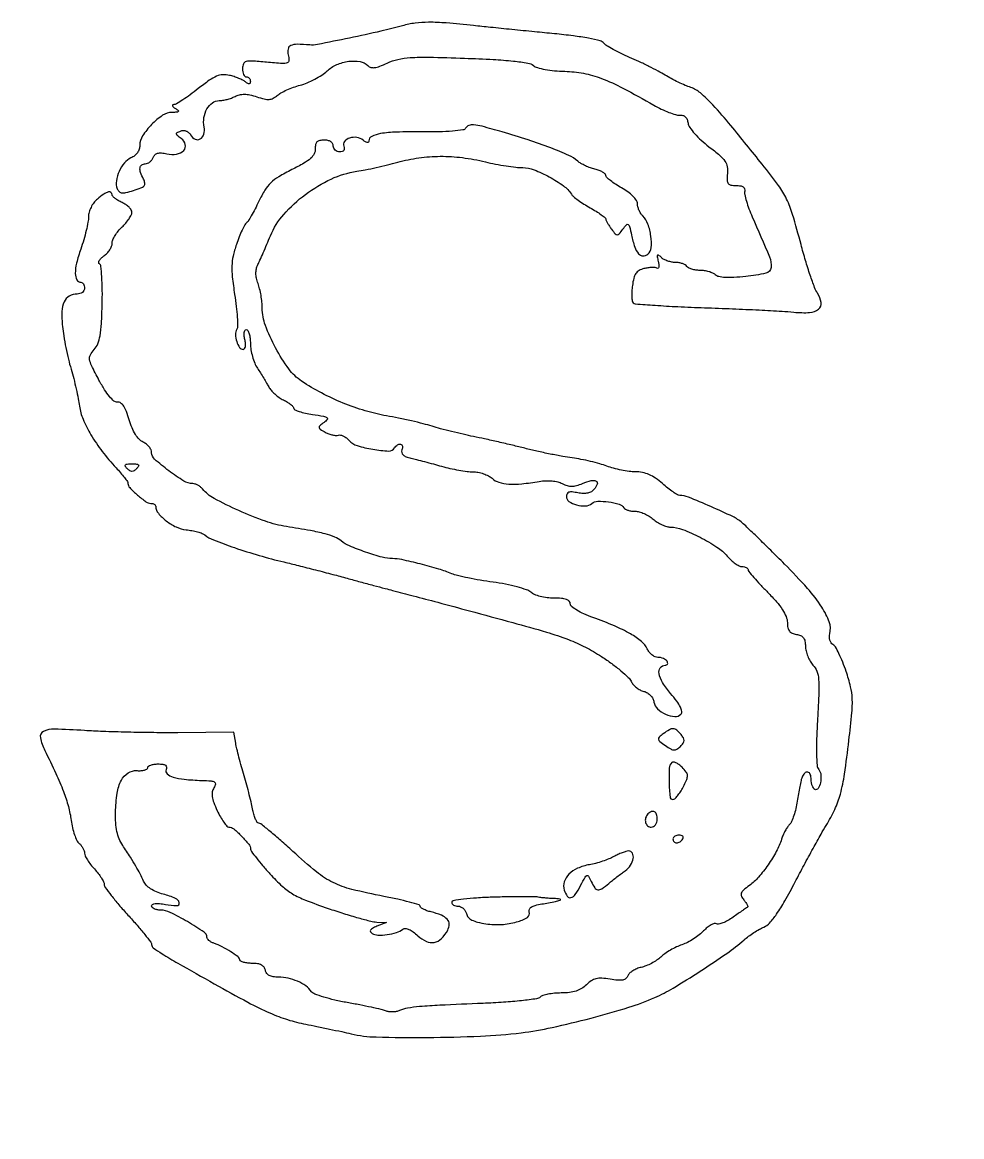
# Model space of a CAD drawing. Extents: x 0 to 5034, y 0 to 2560.
# Drawn here: x 4031.2 to 4269.1, y 450.6 to 732.8 of the extents above; entities that cross this region are included whole.
import ezdxf

# ---------------------------------------------------------------- set-up
doc = ezdxf.new("R2010")
doc.units = 0

msp = doc.modelspace()

# ---------------------------------------------------------------- linework, layer by layer
for points in [[(4127.5, 731.947305, -0.013315), (4122.058728, 730.564625, -0.004582), (4114.119888, 728.847186, -0.002038), (4105.953271, 727.193339, -0.071818), (4104.01645, 727.091863, 0.018688), (4100.825985, 727.263266, 0.112266), (4099.210256, 726.923449, 0.240826), (4098.52974, 726.059619, 0.110573), (4098.567526, 724.586977, -0.060329), (4098.74778, 723.157, -0.322626), (4098.31732, 722.553126, -0.099973), (4097.120905, 722.399071, -0.004801), (4093.086578, 722.725866, 0.0065), (4089.324492, 723.017746, 0.080041), (4087.896909, 722.881265, 0.233181), (4087.237112, 722.310433, 0.100181), (4087, 721.138889, 0.044797), (4087.073501, 720.32015, 0.064658), (4087.29375, 719.628299, 0.084569), (4087.617865, 719.160661, 0.201666), (4088, 719, -0.111474), (4088.381483, 718.913879, -0.100072), (4088.70625, 718.670282, -0.094595), (4088.924111, 718.306129, -0.087854), (4089, 717.877555, -0.094193), (4088.918796, 717.450331, -0.278176), (4088.690878, 717.276166, -0.161053), (4088.312211, 717.356677, -0.034589), (4087.75, 717.739668, 0.051685), (4087.078405, 718.164367, 0.018329), (4086.040857, 718.632635, 0.017965), (4084.855627, 719.067124, 0.020178), (4083.68696, 719.396987, 0.074178), (4082.006992, 719.542944, 0.085666), (4080.444583, 719.173265, 0.054013), (4078.592917, 718.134668, 0.013334), (4075.806332, 716.034874, -0.009809), (4073.78368, 714.488259, -0.013393), (4071.898532, 713.180746, -0.01019), (4070.292503, 712.175535, -0.132056), (4069.619372, 711.984687, 0.14942), (4069.331782, 711.892461, 0.346071), (4069.26944, 711.689119, 0.125853), (4069.492989, 711.375485, 0.031868), (4070, 711, -0.026455), (4070.708929, 710.486757, -0.423583), (4070.732913, 710.220776, -0.20476), (4070.386623, 710.051167, -0.011248), (4069.15121, 710.015313, 0.149231), (4066.787553, 709.276905, 0.050143), (4063.990939, 706.924835, 0.050173), (4061.710408, 704.052579, 0.143677), (4061, 701.631373, -0.084597), (4060.840785, 700.697085, -0.070254), (4060.376468, 699.800538, -0.06745), (4059.659949, 699.035766, -0.066977), (4058.764118, 698.487128, 0.115926), (4057.085378, 697.219978, 0.068584), (4055.753212, 695.078234, 0.069348), (4055.063474, 692.688708, 0.127928), (4055.287898, 690.692134, 0.106535), (4055.763987, 689.963364, 0.168412), (4056.430672, 689.644472, 0.086997), (4057.48837, 689.709168, 0.015785), (4059.392883, 690.228507, 0.017922), (4061.265926, 690.877662, 0.118307), (4062.07548, 691.437449, 0.224887), (4062.277288, 692.118987, 0.084416), (4061.953094, 693.087644, -0.036184), (4061.2036, 694.77021, -0.11518), (4061.060414, 695.984496, -0.213352), (4061.48856, 696.711265, -0.155747), (4062.393011, 697, 0.100792), (4062.970834, 697.117675, 0.066822), (4063.554886, 697.464018, 0.063474), (4064.05639, 697.975738, 0.07065), (4064.392186, 698.579637, -0.104609), (4064.841989, 699.273932, -0.13), (4065.503944, 699.660824, -0.090359), (4066.463761, 699.74758, -0.03154), (4067.839833, 699.535179, 0.09269), (4070.326441, 699.457191, 0.165012), (4072.123007, 700.393814, 0.25859), (4072.514097, 701.881593, 0.174331), (4071.508086, 703.370429, -0.014426), (4070.488209, 704.162324, -0.200435), (4070.274961, 704.56591, -0.302764), (4070.456315, 704.899849, -0.029732), (4071.333254, 705.29764, -0.091325), (4072.04625, 705.430526, -0.094829), (4072.749735, 705.297438, -0.091838), (4073.371843, 704.908077, -0.079719), (4073.849763, 704.303975, 0.154043), (4074.991931, 703.229416, 0.249505), (4076.292857, 703.281221, 0.196254), (4077.2098, 704.476476, 0.114418), (4077.281239, 706.309125, -0.086274), (4077.241376, 708.687044, -0.091094), (4078.013362, 710.890101, -0.105143), (4079.397313, 712.44202, -0.159593), (4081.100925, 713, 0.041295), (4082.021979, 713.076199, 0.023363), (4083.11758, 713.311784, 0.023191), (4084.207352, 713.65474, 0.035047), (4085.11471, 714.061391, -0.066488), (4086.231625, 714.480037, -0.061002), (4087.453017, 714.607499, -0.049823), (4088.875609, 714.439666, -0.02545), (4090.611669, 713.963146, 0.020822), (4092.521664, 713.419835, 0.075605), (4093.775859, 713.313507, 0.104195), (4094.782814, 713.596518, 0.061778), (4095.8127, 714.308728, -0.057093), (4096.739008, 714.962177, -0.019666), (4098.209552, 715.692543, -0.019248), (4099.908282, 716.377264, -0.021141), (4101.602797, 716.905879, 0.033611), (4103.370896, 717.506191, 0.022878), (4105.293148, 718.411754, 0.023111), (4107.075562, 719.461419, 0.042269), (4108.404319, 720.498907, -0.084698), (4110.867141, 722.106899, -0.069779), (4113.895127, 722.945215, -0.075889), (4116.762402, 722.885774, -0.154508), (4118.741637, 721.858363, 0.131126), (4119.496316, 721.421608, 0.098868), (4120.456545, 721.357395, 0.060021), (4121.762827, 721.691249, 0.018239), (4123.642782, 722.50073, -0.0551), (4126.335302, 723.43195, -0.040013), (4129.476404, 723.88391, -0.020859), (4134.211669, 723.984358, -0.003546), (4143.236773, 723.735243, -0.004821), (4150.494631, 723.413291, -0.01313), (4155.620714, 723.001141, -0.013787), (4159.250978, 722.51153, -0.133558), (4160.652218, 721.873671, 0.106181), (4161.657786, 721.348685, 0.022044), (4163.611982, 720.900382, 0.021915), (4166.000182, 720.569675, 0.017864), (4168.577316, 720.419892, -0.042169), (4173.326318, 719.911624, -0.042974), (4177.891604, 718.614636, -0.030471), (4183.330043, 716.162304, -0.009623), (4191.137392, 711.85861, 0.018119), (4193.049393, 710.846613, 0.0203), (4194.959549, 710.016463, 0.020064), (4196.629741, 709.445772, 0.093671), (4197.636908, 709.342343, -0.089305), (4198.456855, 709.26531, -0.120511), (4199.10403, 708.901881, -0.108059), (4199.557486, 708.244683, -0.061853), (4199.811129, 707.310577, 0.118469), (4200.245654, 706.214506, 0.027714), (4201.479572, 704.652814, 0.02672), (4203.156149, 702.949632, 0.022083), (4205.111439, 701.317093, -0.013491), (4207.833435, 699.122647, -0.065698), (4209.157651, 697.655105, -0.106854), (4209.731728, 696.258496, -0.069234), (4209.799827, 694.506516, 0.025636), (4209.719052, 692.829747, 0.158463), (4209.984874, 692.020669, 0.195093), (4210.641717, 691.614605, 0.042113), (4212, 691.5, -0.039245), (4213.087986, 691.414473, -0.109045), (4213.797797, 691.135786, -0.168361), (4214.148406, 690.670577, -0.132836), (4214.178928, 690.036784, 0.108717), (4214.179422, 689.181484, 0.016691), (4214.603641, 687.523832, 0.017978), (4215.250016, 685.572475, 0.014738), (4216.075625, 683.536784, -0.004039), (4220.444478, 673.393256, -0.127599), (4220.833136, 670.727697, -0.321353), (4219.547997, 669.294251, -0.027846), (4214.424574, 668.45502, -0.01211), (4211.441978, 668.208498, -0.028205), (4209.200869, 668.204349, -0.036523), (4207.588885, 668.411093, -0.147257), (4206.724574, 668.875426, 0.089786), (4206.101307, 669.307622, 0.036043), (4205.12518, 669.669656, 0.034204), (4203.990891, 669.917031, 0.036602), (4202.859017, 670, -0.033629), (4201.764476, 670.073701, -0.038741), (4200.74165, 670.29375, -0.042361), (4199.923534, 670.614859, -0.140547), (4199.5, 671, 0.123387), (4199.105214, 671.384107, 0.047457), (4198.405225, 671.70625, 0.0433), (4197.544102, 671.926061, 0.040867), (4196.640983, 672, -0.047925), (4195.684975, 672.091844, -0.036174), (4194.665826, 672.367188, -0.037036), (4193.73773, 672.770815, -0.067069), (4193.063956, 673.25, 0.02205), (4192.354767, 673.857161, 0.412459), (4192.089779, 673.825626, 0.219459), (4192.003518, 673.469863, 0.010596), (4192.270697, 672.24862, -0.029134), (4192.420176, 671.419282, -0.075879), (4192.401193, 670.81485, -0.194281), (4192.225252, 670.53832, -0.302213), (4191.95273, 670.529215, 0.114853), (4191.461238, 670.694751, 0.03025), (4190.626217, 670.724563, 0.029065), (4189.645331, 670.643052, 0.026226), (4188.645659, 670.447202, 0.068827), (4187.422949, 669.954091, 0.113515), (4186.609074, 669.200674, 0.088245), (4186.080825, 668.023654, 0.029662), (4185.73038, 666.166608, 0.017549), (4185.596083, 664.71282, 0.022903), (4185.581093, 663.377411, 0.021429), (4185.66544, 662.290191, 0.155912), (4185.88071, 661.820324, 0.190975), (4186.467142, 661.533821, 0.001708), (4191.458708, 661.165647, 0.005547), (4197.24722, 660.82305, 0.003515), (4204, 660.546077, -0.001835), (4211.072835, 660.279787, -0.00208), (4217.853079, 659.971329, -0.001892), (4223.612217, 659.66346, -0.011525), (4226.584951, 659.424418, 0.038435), (4230.610056, 659.317909, 0.156264), (4232.874066, 660.171119, 0.27046), (4233.520298, 661.826949, 0.106362), (4232.605631, 664.198442, -0.055134), (4231.862816, 665.661202, -0.008201), (4230.748405, 668.778608, -0.009148), (4229.555087, 672.521602, -0.007765), (4228.429106, 676.515366, 0.006866), (4226.280183, 684.190218, 0.040885), (4224.782853, 688.068371, 0.045978), (4222.740957, 691.458783, 0.010051), (4218.591285, 696.871549, 0.002995), (4210.642642, 706.697708, 0.015747), (4206.077674, 711.927341, 0.02796), (4202.933682, 714.950196, 0.098134), (4200.5, 716.324983, -0.022254), (4199.101759, 716.856192, -0.010634), (4197.353125, 717.655694, -0.010519), (4195.559134, 718.56956, -0.014738), (4194, 719.465684, 0.015604), (4192.274255, 720.453599, 0.006728), (4189.917332, 721.666471, 0.00665), (4187.372087, 722.891266, 0.008748), (4185.01645, 723.936758, -0.012053), (4182.842465, 724.918878, -0.014388), (4180.845111, 725.951615, -0.013182), (4179.221263, 726.908155, -0.085615), (4178.51645, 727.538285, 0.166992), (4177.592064, 728.129999, 0.012505), (4174.631438, 728.771738, 0.015021), (4170.774594, 729.387845, 0.008138), (4166, 729.92528, -0.000725), (4160.940134, 730.418987, -0.000506), (4155.234375, 730.989909, -0.000511), (4149.764851, 731.548434, -0.001061), (4145.5, 731.997498, 0.006159), (4138.602842, 732.652703, 0.021299), (4134.120531, 732.831205, 0.031699), (4130.701611, 732.604662, 0.036499)], [(4143.48692, 705.978837, -0.225956), (4142.831939, 705.556446, -0.010894), (4140.179485, 705.27278, -0.015216), (4136.798793, 705.088946, -0.0085), (4132.677903, 705.060536, 0.008224), (4125.939654, 705.017803, 0.035789), (4121.96749, 704.641969, 0.071084), (4119.727697, 703.929901, 0.28784), (4119, 702.770566, -0.195293), (4118.878564, 702.471518, -0.236566), (4118.595842, 702.373178, -0.106566), (4118.136546, 702.536775, -0.034567), (4117.547988, 702.960174, 0.137985), (4115.970614, 703.661723, 0.11146), (4114.115223, 703.517163, 0.149489), (4112.847334, 702.656177, 0.267061), (4112.658018, 701.448808, -0.085503), (4112.776726, 700.850355, -0.164671), (4112.633381, 700.388901, -0.158935), (4112.233823, 700.098822, -0.078342), (4111.606989, 700, -0.09222), (4110.993529, 700.114117, -0.096079), (4110.472053, 700.440625, -0.099375), (4110.123068, 700.927688, -0.106303), (4110, 701.5, 0.13696), (4109.83052, 702.107117, 0.11405), (4109.361767, 702.589014, 0.089375), (4108.619895, 702.89729, 0.05394), (4107.670599, 703, 0.050634), (4106.544294, 702.885649, 0.145995), (4105.859877, 702.518561, 0.151394), (4105.503032, 701.846385, 0.055817), (4105.420599, 700.764143, -0.128252), (4105.140055, 699.5073, -0.092925), (4104.256624, 698.369109, -0.052102), (4102.544777, 697.143572, -0.012922), (4099.5, 695.514143, 0.01822), (4096.179332, 693.691559, 0.056595), (4094.151292, 692.14511, 0.06374), (4092.65321, 690.288557, 0.027848), (4091.144434, 687.5, -0.008843), (4090.181869, 685.547167, -0.011901), (4089.23777, 683.81671, -0.009068), (4088.395869, 682.416587, -0.113555), (4087.961477, 681.982418, 0.134092), (4087.556225, 681.543203, 0.011906), (4086.888526, 680.17772, 0.014874), (4086.16818, 678.479804, 0.011049), (4085.470747, 676.565584, 0.025078), (4084.631034, 673.613777, 0.047751), (4084.307511, 671.16919, 0.03742), (4084.416826, 668.342654, 0.010217), (4085.013238, 663.914904, -0.009869), (4085.426054, 660.866211, -0.013698), (4085.666844, 658.120069, -0.010159), (4085.757189, 655.848363, -0.14424), (4085.544987, 655.07279, 0.151194), (4085.208203, 653.772616, 0.066194), (4085.528274, 652.002148, 0.069797), (4086.259926, 650.489112, 0.250292), (4087.175796, 650, 0.244175), (4087.541199, 650.189759, 0.112699), (4087.749849, 650.699689, 0.069001), (4087.770694, 651.496445, 0.033582), (4087.589356, 652.5, -0.033931), (4087.411043, 653.490763, -0.0665), (4087.429099, 654.290617, -0.106351), (4087.628732, 654.809498, -0.253109), (4087.980948, 655, -0.276636), (4088.373913, 654.764567, -0.052799), (4088.700653, 653.95998, -0.042867), (4088.926067, 652.816121, -0.027229), (4089, 651.459507, 0.041867), (4089.130309, 649.906004, 0.027901), (4089.525834, 648.163117, 0.02811), (4090.103856, 646.503517, 0.048157), (4090.790074, 645.209507, -0.005819), (4091.552449, 644.02583, -0.00439), (4092.363387, 642.708418, -0.004439), (4093.103662, 641.45682, -0.010237), (4093.632315, 640.5, 0.05968), (4094.225352, 639.639665, 0.030106), (4095.156124, 638.704284, 0.029398), (4096.247547, 637.841562, 0.038472), (4097.342241, 637.195434, -0.023511), (4098.360008, 636.635035, -0.0317), (4099.219283, 636.029717, -0.032832), (4099.838936, 635.460811, -0.19295), (4100, 635.058978, 0.299702), (4100.238364, 634.697028, 0.022768), (4101.389262, 634.263123, 0.025398), (4102.916796, 633.849852, 0.016148), (4104.729401, 633.51787, -0.00638), (4107.530433, 633.061215, -0.109056), (4108.386463, 632.707715, -0.439341), (4108.449793, 632.237972, -0.061459), (4107.646826, 631.483703, 0.01852), (4106.570065, 630.633423, 0.254446), (4106.397472, 630.184495, 0.225946), (4106.672424, 629.760877, 0.014815), (4107.972863, 629.014523, 0.033448), (4108.877685, 628.605533, 0.03357), (4109.827878, 628.321424, 0.035561), (4110.687066, 628.189518, 0.101091), (4111.285489, 628.26183, -0.137966), (4111.845071, 628.288458, -0.057906), (4112.561544, 628.033132, -0.051261), (4113.311582, 627.562429, -0.046072), (4113.980051, 626.933466, 0.139295), (4116.025826, 625.62153, 0.032379), (4120.042818, 624.686546, 0.028575), (4124.052823, 624.256579, 0.273236), (4125.515509, 625.025094, -0.097745), (4126.252559, 625.818733, -0.223979), (4127.035534, 625.966712, -0.301534), (4127.480701, 625.470451, -0.128668), (4127.377694, 624.541872, 0.142717), (4127.320893, 623.85817, 0.157577), (4127.645928, 623.281441, 0.097131), (4128.410657, 622.811164, 0.033539), (4129.659079, 622.43775, -0.00614), (4131.085566, 622.094907, -0.002189), (4133.114108, 621.571477, -0.002172), (4135.335171, 620.977664, -0.002562), (4137.431501, 620.395878, 0.013733), (4139.538779, 619.861449, 0.011621), (4141.792615, 619.410039, 0.011782), (4143.866903, 619.094705, 0.031836), (4145.352761, 619, -0.047551), (4146.632049, 618.878062, -0.035384), (4148.003429, 618.512074, -0.036147), (4149.258711, 617.975721, -0.064967), (4150.17793, 617.338976, 0.109812), (4151.932065, 616.342028, 0.0583), (4154.402274, 615.888441, 0.041777), (4157.719121, 615.949393, 0.017636), (4162.13615, 616.559009, -0.033683), (4163.741658, 616.728333, -0.032775), (4165.370268, 616.68306, -0.034788), (4166.845717, 616.440611, -0.064836), (4167.976877, 616.012375, 0.048804), (4169.204983, 615.501998, 0.0761), (4170.336567, 615.33742, 0.066828), (4171.567972, 615.512129, 0.029585), (4173.122792, 616.050862, -0.034661), (4175.297263, 616.779684, -0.182656), (4176.526879, 616.647339, -0.382528), (4176.822577, 615.88843, -0.083583), (4176.055281, 614.56661, -0.089657), (4175.332841, 613.959049, -0.076815), (4174.404014, 613.601917, -0.064271), (4173.263548, 613.504308, -0.038622), (4171.912781, 613.667444, 0.024043), (4170.484829, 613.882262, 0.103252), (4169.634122, 613.793009, 0.192641), (4169.172909, 613.411633, 0.125465), (4169, 612.733408, 0.24881), (4169.655851, 611.497024, 0.08199), (4171.585733, 610.60785, 0.076356), (4173.84176, 610.345611, 0.165494), (4175.452493, 610.960573, -0.168789), (4176.958572, 611.524542, -0.039311), (4179.69479, 611.374702, -0.038912), (4182.360681, 610.803498, -0.184131), (4183.579826, 609.870838, 0.136928), (4183.943205, 609.535655, 0.043526), (4184.632028, 609.255809, 0.039717), (4185.49074, 609.064227, 0.035043), (4186.406007, 609, -0.068217), (4187.448471, 608.857107, -0.034553), (4188.699282, 608.4125, -0.033538), (4189.949088, 607.765556, -0.042461), (4191, 607, 0.039069), (4192.036971, 606.233795, 0.032523), (4193.244617, 605.58463, 0.033723), (4194.434745, 605.135592, 0.072303), (4195.40301, 604.990231, -0.092718), (4198.406621, 604.41393, -0.024883), (4202.854335, 602.405102, -0.025699), (4207.143926, 599.918353, -0.072253), (4209.743387, 597.633774, 0.03024), (4210.712973, 596.625795, 0.033025), (4211.770346, 595.773671, 0.035053), (4212.762862, 595.175732, 0.118586), (4213.493387, 595, -0.04777), (4214.070617, 594.944725, -0.067267), (4214.559985, 594.779688, -0.08685), (4214.891562, 594.536472, -0.190526), (4215.00869, 594.25, 0.170885), (4215.179711, 593.781612, 0.005741), (4216.468634, 592.251562, 0.010272), (4218.069427, 590.470324, 0.006912), (4219.966507, 588.5, -0.016463), (4222.193689, 586.096598, -0.034552), (4223.724907, 584.062866, -0.045409), (4224.646027, 582.317193, -0.095044), (4224.957817, 580.819551, 0.045216), (4225.096315, 579.51917, 0.114487), (4225.485422, 578.658181, 0.129345), (4226.178762, 578.118859, 0.065783), (4227.25, 577.819551, -0.065941), (4228.322576, 577.519505, -0.129611), (4229.016284, 576.978614, -0.114233), (4229.405891, 576.113814, -0.044742), (4229.545702, 574.804487, 0.055673), (4229.697987, 573.622979, 0.035319), (4230.121876, 572.299782, 0.035226), (4230.730468, 571.043279, 0.053574), (4231.442968, 570.063019, -0.092242), (4232.423887, 568.468832, -0.070863), (4232.883155, 566.472739, -0.031864), (4232.950895, 563.240109, -0.00424), (4232.601001, 556.416741, 0.006739), (4232.369852, 551.421076, 0.014257), (4232.353385, 547.545068, 0.012742), (4232.498557, 544.629182, 0.155612), (4232.911884, 543.606174, -0.157183), (4233.459611, 542.238452, -0.067602), (4233.32868, 540.254672, -0.092488), (4232.722603, 538.760534, -0.409467), (4231.88631, 538.570264, -0.121445), (4231.545959, 538.91741, -0.047958), (4231.260354, 539.52729, -0.043802), (4231.065555, 540.275882, -0.041781), (4231, 541.059017, 0.084111), (4230.779783, 542.358842, 0.253733), (4230.136915, 542.943677, 0.276089), (4229.346135, 542.701163, 0.092276), (4228.687434, 541.627849, 0.03525), (4228.44186, 540.822398, 0.006301), (4228.109521, 539.284783, 0.006779), (4227.766636, 537.469668, 0.006074), (4227.459472, 535.578304, -0.020117), (4227.099303, 533.696205, -0.022113), (4226.597761, 531.90856, -0.02221), (4226.037784, 530.430548, -0.09499), (4225.510958, 529.653815, 0.049326), (4224.977386, 529.003128, 0.021882), (4224.401653, 528.05238, 0.021406), (4223.875113, 526.98408, 0.027015), (4223.485841, 525.95336, -0.046656), (4222.1712, 522.84686, -0.028259), (4220.082274, 519.440366, -0.028391), (4217.66846, 516.35163, -0.055334), (4215.362281, 514.245369, 0.018403), (4213.84853, 513.055016, 0.124358), (4213.298694, 512.285133, 0.20514), (4213.322376, 511.543753, 0.064119), (4213.930529, 510.583707, -0.01996), (4214.421618, 509.941466, -0.03398), (4214.771828, 509.363748, -0.039068), (4214.963175, 508.909819, -0.354601), (4214.892501, 508.722455, 0.017862), (4214.623156, 508.551979, 0.000695), (4213.654316, 507.887181, 0.001237), (4212.51043, 507.095751, 0.000873), (4211.228576, 506.200844, -0.024592), (4209.904578, 505.366988, -0.033505), (4208.631974, 504.758695, -0.035426), (4207.561889, 504.418182, -0.200325), (4206.982993, 504.510511, 0.214691), (4206.454809, 504.579894, 0.053531), (4205.632758, 504.233005, 0.045086), (4204.688959, 503.592319, 0.032149), (4203.754417, 502.720359, -0.038768), (4202.657482, 501.72368, -0.023078), (4201.21413, 500.706486, -0.023016), (4199.672549, 499.820291, -0.036532), (4198.272407, 499.223902, 0.029076), (4196.879056, 498.654774, 0.019604), (4195.359142, 497.853578, 0.019783), (4193.945407, 496.959575, 0.036662), (4192.887273, 496.109605, -0.040103), (4191.85887, 495.295081, -0.025459), (4190.546494, 494.510557, -0.025529), (4189.170317, 493.867986, -0.042422), (4187.948405, 493.488668, 0.043613), (4186.840967, 493.141998, 0.043789), (4185.812033, 492.608847, 0.047509), (4185.003413, 491.980577, 0.1127), (4184.581338, 491.351367, -0.129823), (4184.079437, 490.655146, -0.125325), (4183.292704, 490.286079, -0.070928), (4182.055969, 490.227085, -0.018356), (4180.072992, 490.487668, 0.025083), (4177.959061, 490.736591, 0.074724), (4176.510062, 490.617341, 0.090248), (4175.317787, 490.097308, 0.048562), (4174.075194, 489.075194, -0.060114), (4172.876978, 488.135005, -0.057699), (4171.473278, 487.491302, -0.049725), (4169.778632, 487.120653, -0.028998), (4167.7, 487, 0.022276), (4165.977154, 486.923205, 0.026015), (4164.356047, 486.692922, 0.026342), (4163.027171, 486.359542, 0.122336), (4162.354628, 485.954628, -0.164466), (4161.474106, 485.51905, -0.005875), (4157.678725, 485.055169, -0.010281), (4153.116799, 484.646664, -0.00696), (4147.904628, 484.360607, 0.001287), (4136.971791, 483.884941, 0.009904), (4131.854374, 483.547411, 0.021092), (4128.803696, 483.15525, 0.059732), (4126.75, 482.54386, -0.058291), (4125.951891, 482.303765, -0.038781), (4125, 482.209945, -0.038853), (4124.048013, 482.264216, -0.059729), (4123.25, 482.471326, 0.035993), (4122.150932, 482.812862, 0.004295), (4119.664062, 483.370918, 0.005106), (4116.691375, 483.979524, 0.004173), (4113.5, 484.571424, -0.0131), (4110.363078, 485.211352, -0.017491), (4107.55625, 485.965289, -0.014794), (4105.297416, 486.731381, -0.144592), (4104.5, 487.329766, 0.077744), (4103.018681, 488.782858, 0.051785), (4100.947775, 489.960687, 0.049492), (4098.561614, 490.737539, 0.054012), (4096.139066, 491, -0.03738), (4094.774777, 491.102137, -0.083725), (4093.790223, 491.4246, -0.112823), (4093.148301, 491.97442, -0.111961), (4092.806739, 492.75, 0.111847), (4092.46566, 493.524957, 0.112656), (4091.824643, 494.074873, 0.083785), (4090.842406, 494.39766, 0.0376), (4089.483415, 494.5, -0.027627), (4088.327106, 494.563939, -0.039823), (4087.321448, 494.757435, -0.045559), (4086.578289, 495.037794, -0.231186), (4086.313005, 495.376375, 0.176891), (4085.793208, 496.204764, 0.022093), (4084.032314, 497.451484, 0.025979), (4081.89647, 498.67425, 0.030291), (4079.75, 499.60065, -0.041623), (4079.080369, 499.907817, -0.05004), (4078.514062, 500.306383, -0.057768), (4078.12418, 500.73156, -0.157973), (4078, 501.114795, 0.252339), (4077.284244, 502.442735, 0.013312), (4073.048221, 505.071796, 0.018289), (4068.705836, 507.400622, 0.11228), (4066.25, 507.981, -0.044478), (4065.388728, 508.065103, -0.063987), (4064.660937, 508.301479, -0.083428), (4064.16858, 508.644359, -0.201674), (4064, 509.045313, -0.284146), (4064.240898, 509.434986, -0.088427), (4064.930035, 509.638386, -0.052425), (4066.027405, 509.644808, -0.021639), (4067.5, 509.434022, 0.039644), (4070.372374, 509.127826, 0.484812), (4070.985404, 509.863215, 0.249514), (4070.058681, 510.970212, 0.030443), (4066.9561, 512.011821, -0.033101), (4065.192614, 512.614306, -0.046685), (4063.726987, 513.393594, -0.054459), (4062.625943, 514.303817, -0.090764), (4061.958488, 515.300365, 0.016582), (4061.080119, 517.155174, 0.01313), (4060.013047, 519.100591, 0.010271), (4058.60867, 521.398947, 0.004523), (4056.661613, 524.38326, -0.049806), (4055.79117, 526.024657, -0.044243), (4055.220493, 527.871861, -0.037505), (4054.920583, 530.059626, -0.021081), (4054.86932, 532.742476, -0.03046), (4055.278802, 537.608718, -0.082515), (4056.330443, 540.897328, -0.134357), (4058.016135, 542.738742, -0.159291), (4060.293603, 543.311736, 0.032835), (4061.330485, 543.307792, 0.052171), (4062.204996, 543.45439, 0.06983), (4062.805914, 543.715404, 0.2611), (4063, 544.061736, -0.243122), (4063.186028, 544.421704, -0.067941), (4063.765803, 544.724385, -0.052218), (4064.608436, 544.931599, -0.03421), (4065.606989, 545, -0.030967), (4066.79609, 544.926283, -0.12176), (4067.47669, 544.665309, -0.215396), (4067.746209, 544.213642, -0.120605), (4067.664054, 543.566922, 0.315484), (4067.929738, 542.503352, 0.105212), (4069.412055, 541.683622, 0.049914), (4072.254158, 541.12006, 0.015008), (4076.658339, 540.828993, -0.010099), (4079.03482, 540.695349, -0.115714), (4079.922279, 540.414221, -0.329092), (4080.1407, 539.894361, -0.080209), (4079.757417, 538.983171, 0.097399), (4079.362997, 537.948077, 0.078573), (4079.347433, 536.755887, 0.053464), (4079.734797, 535.242609, 0.018771), (4080.599079, 533.169311, 0.019869), (4081.405613, 531.590263, 0.027755), (4082.257587, 530.253597, 0.026978), (4083.049116, 529.268549, 0.206872), (4083.575686, 529.025798, -0.171065), (4084.777864, 528.569408, -0.023659), (4086.764949, 526.721999, -0.024171), (4088.568125, 524.691479, -0.158649), (4089.045393, 523.435549, 0.14791), (4089.251014, 522.858259, 0.007037), (4090.508527, 521.203862, 0.011035), (4092.09274, 519.268978, 0.007673), (4093.962533, 517.152065, 0.021909), (4097.040908, 514.056711, 0.052331), (4099.637617, 512.124274, 0.041515), (4102.921526, 510.52896, 0.009745), (4108.66714, 508.433283, 0.006354), (4112.6152, 507.135655, 0.007729), (4116.345972, 506.024833, 0.006637), (4119.503118, 505.182749, 0.052437), (4121, 504.967832), (4123.5, 504.873227), (4121.024072, 503.885262, 0.022694), (4119.896203, 503.374741, 0.129293), (4119.408947, 502.940798, 0.297284), (4119.405577, 502.525845, 0.112323), (4119.838718, 502.099678, 0.132462), (4121.300381, 501.663206, 0.039854), (4123.637955, 501.786916, 0.040521), (4125.99744, 502.298554, 0.093073), (4127.603262, 503.134858, -0.190386), (4128.244995, 503.326001, -0.080118), (4129.133137, 503.102364, -0.056513), (4130.207941, 502.487721, -0.028765), (4131.409989, 501.495839, 0.077969), (4133.554583, 500.054362, 0.156875), (4135.555971, 499.802986, 0.15233), (4137.36905, 500.766809, 0.072241), (4138.956068, 502.917913, 0.123646), (4139.331995, 504.419224, 0.18703), (4138.84993, 505.660342, 0.113417), (4137.377684, 506.677674, 0.033235), (4134.744406, 507.528014, -0.023966), (4133.693139, 507.846112, -0.034926), (4132.806169, 508.233278, -0.037744), (4132.1678, 508.630707, -0.239026), (4132, 508.96166, 0.332405), (4131.739579, 509.310099, 0.005565), (4129.282812, 510.005946, 0.011824), (4126.296231, 510.740704, 0.00728), (4122.75, 511.470726, -0.013459), (4114.66952, 513.238523, -0.054455), (4109.941403, 514.97032, -0.055937), (4105.760618, 517.659878, -0.014718), (4099.730369, 522.873016, 0.005085), (4096.691222, 525.604392, 0.007757), (4093.993518, 527.906448, 0.003459), (4091.664705, 529.805118, 0.170905), (4091.111211, 530, -0.253266), (4090.743981, 530.198763, -0.038625), (4090.329657, 530.954687, -0.03536), (4089.942142, 532.004923, -0.023715), (4089.643554, 533.25, 0.011544), (4089.295831, 534.873158, 0.004181), (4088.729943, 537.160938, 0.004144), (4088.068498, 539.656039, 0.004923), (4087.401402, 542, -0.004567), (4086.742705, 544.308193, -0.004189), (4086.106454, 546.695359, -0.004188), (4085.574427, 548.834885, -0.013716), (4085.273607, 550.260795), (4084.769833, 553.02159), (4070.634916, 552.921277, -0.004246), (4064.527813, 552.9298, -0.003266), (4057.861507, 553.039266, -0.003302), (4051.629481, 553.223502, -0.007852), (4047, 553.463808, 0.009407), (4039.339262, 553.837575, 0.124111), (4036.592773, 553.231989, 0.339911), (4035.824322, 551.647235, 0.065535), (4036.942875, 548.431041, -0.008058), (4039.768415, 542.573777, -0.018169), (4041.673776, 538.029432, -0.023476), (4042.908875, 534.222761, -0.032657), (4043.625886, 530.712807, 0.023085), (4043.972417, 528.833857, 0.025891), (4044.481126, 527.066835, 0.026434), (4045.06536, 525.624811, 0.110517), (4045.634433, 524.88843, -0.050689), (4046.156952, 524.356828, -0.042181), (4046.598865, 523.698501, -0.043969), (4046.901402, 523.01919, -0.082966), (4047, 522.429077, 0.113604), (4047.157187, 521.746185, 0.025877), (4047.734375, 520.700162, 0.02549), (4048.543034, 519.535549, 0.022381), (4049.5, 518.405499, -0.020478), (4050.457045, 517.284035, -0.024072), (4051.265625, 516.145111, -0.023984), (4051.847109, 515.132533, -0.118885), (4052, 514.498602, 0.157716), (4052.239657, 513.757728, 0.00816), (4053.7625, 511.721038, 0.012291), (4055.701276, 509.337849, 0.008562), (4058, 506.741307, -0.006651), (4060.29912, 504.164224, -0.009871), (4062.2375, 501.841357, -0.005461), (4063.798635, 499.849466, -0.164929), (4064, 499.255611, 0.240804), (4064.41765, 498.438699, 0.016678), (4066.630375, 496.950024, 0.010345), (4070.635687, 494.559028, 0.001158), (4079.871043, 489.330263, 0.005222), (4088.385862, 484.651905, 0.018815), (4093.950586, 481.933981, 0.027956), (4098.4214, 480.246981, 0.028971), (4103, 479.092516, -0.00267), (4105.853677, 478.530635, -0.001876), (4109.059375, 477.869108, -0.001893), (4112.123124, 477.212756, -0.003965), (4114.5, 476.674352, 0.051571), (4120.852412, 475.859104, 0.007663), (4133.77894, 475.739368, 0.009289), (4147.25161, 476.071422, 0.02023), (4157.553198, 476.93542, 0.022452), (4165.378364, 478.270817, 0.010896), (4175.246727, 480.640978, 0.010726), (4184.790406, 483.374509, 0.029049), (4191.382285, 485.844335, 0.03046), (4196.011572, 488.239533, 0.008706), (4202.882094, 492.506769, 0.008875), (4209.643161, 497.042946, 0.027052), (4214, 500.443805, -0.021276), (4215.140952, 501.355801, -0.014615), (4216.505911, 502.294752, -0.014758), (4217.875559, 503.122879, -0.028838), (4219.020123, 503.685174, 0.111804), (4220.468068, 504.722519, 0.030192), (4222.223653, 506.956373, 0.022666), (4224.325671, 510.3062, 0.008769), (4226.942143, 515.123822, -0.00275), (4229.189645, 519.38355, -0.002781), (4231.475586, 523.602389, -0.002708), (4233.505993, 527.253366, -0.011312), (4234.789499, 529.416227, 0.03133), (4236.980307, 533.469143, 0.04289), (4238.390908, 537.36743, 0.029228), (4239.438114, 542.454324, 0.007126), (4240.551664, 550.949594, 0.005312), (4241.298932, 558.009083, 0.03369), (4241.39808, 561.615848, 0.050338), (4240.980586, 564.568546, 0.020788), (4239.853539, 568.449594, 0.014618), (4238.978614, 570.82119, 0.018813), (4238.030653, 572.942313, 0.016862), (4237.127491, 574.628948, 0.133071), (4236.503154, 575.247643, -0.118562), (4236.037267, 575.683663, -0.075363), (4235.724685, 576.361582, -0.068436), (4235.606417, 577.171843, -0.066111), (4235.708679, 577.993988, 0.152434), (4235.570091, 580.955564, 0.056955), (4233.690144, 584.720724, 0.038146), (4230.05663, 589.469446, 0.01384), (4224.226295, 595.63989, 0.001447), (4220.738438, 599.112154, 0.001802), (4217.475849, 602.318215, 0.001462), (4214.719356, 604.991808, 0.013733), (4213.5, 606.104621, 0.066856), (4211.144887, 607.643477, 0.008383), (4205.588349, 610.181671, 0.006941), (4199.891011, 612.57599, 0.096286), (4197.709607, 613, -0.137242), (4197.165621, 613.152182, -0.014216), (4196.038105, 613.88125, -0.016831), (4194.72484, 614.851054, -0.012699), (4193.347219, 616, 0.030344), (4191.597672, 617.357452, 0.046792), (4189.923691, 618.284334, 0.051889), (4188.245233, 618.819173, 0.051243), (4186.48544, 619, -0.031838), (4184.895107, 619.101369, -0.016879), (4182.944925, 619.41822, -0.016733), (4180.964945, 619.878235, -0.024836), (4179.270236, 620.423727, 0.02144), (4177.469789, 621.01677, 0.010592), (4175.138757, 621.622264, 0.01049), (4172.689623, 622.149338, 0.015081), (4170.5, 622.504575, -0.012108), (4168.092054, 622.880554, -0.005271), (4164.9125, 623.490879, -0.005212), (4161.545839, 624.210611, -0.006918), (4158.5, 624.939441, 0.003509), (4155.382944, 625.707817, 0.002323), (4151.79375, 626.548296, 0.002338), (4148.298884, 627.332389, 0.004545), (4145.5, 627.919985, -0.006698), (4142.874149, 628.483069, -0.004737), (4139.940625, 629.182662, -0.004782), (4137.149605, 629.904687, -0.010064), (4135, 630.529421, 0.013789), (4132.786597, 631.154853, 0.005727), (4129.765625, 631.882474, 0.005661), (4126.509533, 632.588674, 0.007279), (4123.5, 633.160281, -0.029326), (4118.07903, 634.439706, -0.024136), (4112.471782, 636.414815, -0.023817), (4106.996047, 638.956375, -0.026251), (4101.967967, 641.934058, -0.089226), (4098.741964, 645.031956, -0.033507), (4095.397243, 650.358795, -0.033485), (4092.796155, 656.079373, -0.090194), (4092, 660.457047, 0.025364), (4091.923395, 661.966186, 0.016878), (4091.689884, 663.682971, 0.01701), (4091.349334, 665.337813, 0.031597), (4090.944286, 666.646539, -0.036225), (4090.53942, 667.99881, -0.051886), (4090.396162, 669.241149, -0.057166), (4090.514965, 670.389591, -0.059984), (4090.890708, 671.461639, 0.009195), (4091.415168, 672.579874, 0.002223), (4092.240467, 674.449435, 0.00228), (4093.168133, 676.603183, 0.002264), (4094.078377, 678.770481, -0.082531), (4097.451133, 684.17674, -0.051857), (4102.940687, 689.236793, -0.051178), (4109.467099, 693.138463, -0.072083), (4115.949533, 695.091528, 0.011805), (4118.104219, 695.466561, 0.005574), (4120.866695, 696.046952, 0.005521), (4123.746293, 696.718993, 0.00776), (4126.29879, 697.38665, -0.033141), (4131.65959, 698.501842, -0.033673), (4137.092131, 698.891067, -0.032663), (4142.678619, 698.549317, -0.027638), (4148.5, 697.479999, 0.011153), (4151.049857, 696.924193, 0.009629), (4153.749836, 696.452226, 0.009734), (4156.214727, 696.119111, 0.027589), (4157.946249, 696.015621, -0.091649), (4160.836724, 695.467756, -0.032132), (4164.686608, 693.681812, -0.032076), (4168.270261, 691.421435, -0.093626), (4170.270252, 689.305506, 0.07915), (4170.804063, 688.707211, 0.014487), (4171.983294, 687.80075, 0.015252), (4173.440148, 686.812847, 0.013337), (4175.020252, 685.868461, -0.011143), (4176.545252, 684.966068, -0.016693), (4177.830949, 684.105247, -0.01167), (4178.835819, 683.346546, -0.229072), (4179, 683.006989, 0.112169), (4179.079849, 682.655536, 0.016017), (4179.422463, 681.995567, 0.017541), (4179.887501, 681.23013, 0.014156), (4180.438171, 680.44113, 0.014919), (4181.397705, 679.223702, 0.222121), (4181.876562, 679.000407, 0.22175), (4182.355522, 679.224285, 0.014868), (4183.316223, 680.443469, -0.022165), (4184.222464, 681.559647, -0.378621), (4184.655062, 681.612084, -0.183955), (4184.99445, 681.119919, -0.007223), (4185.493525, 678.943469, 0.026829), (4186.312113, 675.922441, 0.098788), (4187.282397, 674.208751, 0.214141), (4188.402754, 673.685741, 0.178761), (4189.652011, 674.126158, 0.202026), (4190.487265, 675.73294, 0.053774), (4190.408417, 678.680311, 0.05335), (4189.658973, 681.732375, 0.109943), (4188.346515, 683.796342, -0.05502), (4187.830994, 684.439782, -0.038694), (4187.395539, 685.259745, -0.039129), (4187.097998, 686.121035, -0.063687), (4187, 686.887288, 0.153564), (4186.736786, 687.724094, 0.044237), (4185.854561, 688.775956, 0.038969), (4184.568528, 689.873688, 0.029168), (4183, 690.879844, -0.016247), (4181.467716, 691.807789, -0.0231), (4180.175, 692.73694, -0.020408), (4179.206451, 693.569786, -0.207863), (4179, 694.044933, 0.218076), (4178.818234, 694.441864, 0.048312), (4178.192187, 694.884463, 0.041754), (4177.303107, 695.298021, 0.029674), (4176.25, 695.615257, -0.02966), (4175.078285, 695.968186, -0.022045), (4173.831196, 696.489505, -0.022441), (4172.694833, 697.088213, -0.046033), (4171.877475, 697.673934, 0.073259), (4169.645356, 699.096876, 0.013013), (4165.05989, 701.00993, 0.013202), (4159.308564, 703.062639, 0.009381), (4152.762658, 705.070716, 0.003925), (4147.657683, 706.489299, 0.041424), (4145.530399, 706.877264, 0.123365), (4144.332544, 706.698799, 0.157235)], [(4050.25, 688.056438, 0.056892), (4049.368792, 687.132751, 0.045988), (4048.6446, 685.968082, 0.046986), (4048.161328, 684.723877, 0.069255), (4048, 683.564725, -0.045822), (4047.874396, 682.197042, -0.012792), (4047.428512, 680.092113, -0.012794), (4046.799231, 677.725766, -0.013122), (4046.054508, 675.41476, 0.023314), (4044.983212, 671.842582, 0.062828), (4044.668486, 669.215979, 0.1221), (4045.075374, 667.617374, 0.276372), (4046.106989, 667, -0.164455), (4046.447641, 666.884842, -0.095748), (4046.737678, 666.559375, -0.076852), (4046.933678, 666.073715, -0.057609), (4047, 665.5, -0.124374), (4046.855463, 664.92793, -0.100781), (4046.448468, 664.440625, -0.090529), (4045.83968, 664.113153, -0.078397), (4045.122445, 664, 0.129585), (4043.139475, 663.477296, 0.158688), (4041.852696, 662.069669, 0.099465), (4041.278682, 659.590741, 0.032504), (4041.413327, 655.82254, 0.015692), (4041.736807, 653.38775, 0.008774), (4042.274852, 650.447871, 0.008747), (4042.923551, 647.492249, 0.014053), (4043.590953, 645, -0.009219), (4044.255579, 642.610792, -0.007073), (4044.896349, 639.977972, -0.007158), (4045.425877, 637.496936, -0.016806), (4045.732136, 635.627138, 0.068751), (4046.63717, 632.305722, 0.033002), (4048.638907, 628.358096, 0.029717), (4051.485922, 624.148802, 0.024319), (4054.998104, 620.00203, -0.010383), (4056.148032, 618.718612, -0.014489), (4057.118193, 617.520987, -0.010821), (4057.865664, 616.496313, -0.153333), (4058, 616.068559, 0.194457), (4058.437411, 614.986388, 0.0214), (4060.416363, 613.106386, 0.022839), (4062.555367, 611.407229, 0.157695), (4063.814451, 611, -0.061081), (4064.270254, 610.944109, -0.077054), (4064.661518, 610.779688, -0.092852), (4064.929912, 610.536189, -0.152284), (4065.033269, 610.25, 0.161314), (4065.708334, 608.479139, 0.057448), (4067.673124, 606.566487, 0.055173), (4070.218574, 605.016531, 0.081921), (4072.726921, 604.313585, -0.018546), (4074.212968, 604.093785, -0.020206), (4075.636228, 603.769026, -0.020146), (4076.824711, 603.394822, -0.08707), (4077.464996, 603.029051, 0.080998), (4079.66935, 601.73428, 0.00967), (4085.000929, 599.787509, 0.011854), (4091.221701, 597.815032, 0.012022), (4097.5, 596.149574, -0.002554), (4101.141657, 595.256991, -0.00149), (4105.5, 594.151305, -0.001489), (4109.857963, 593.018041, -0.002521), (4113.5, 592.039696, 0.000639), (4116.81953, 591.134571, 0.000618), (4120.178125, 590.227858, 0.00061), (4123.136202, 589.437063, 0.002276), (4125, 588.950314, -0.001627), (4130.18153, 587.60429, -0.000921), (4136.450263, 585.941701, -0.000689), (4144.499988, 583.778987, -0.000282), (4155.424258, 580.8212, -0.00593), (4163.963571, 578.394894, -0.019301), (4169.532525, 576.504213, -0.027177), (4173.815583, 574.590326, -0.026131), (4177.924258, 572.200485, -0.013422), (4180.508792, 570.409775, -0.016116), (4182.836427, 568.584613, -0.014898), (4184.684435, 566.940719, -0.095449), (4185.412513, 565.928749, 0.070877), (4185.928899, 565.131683, 0.045412), (4186.726802, 564.367752, 0.04486), (4187.665364, 563.748496, 0.061995), (4188.605286, 563.384219, -0.072029), (4189.53199, 563.003602, -0.068772), (4190.329117, 562.37097, -0.070701), (4190.906655, 561.564468, -0.084555), (4191.192773, 560.676079, 0.170681), (4192.076186, 558.983205, 0.082649), (4194.136437, 557.61328, 0.086667), (4196.433994, 557.029125, 0.218761), (4198.014372, 557.614372, 0.244891), (4198.234759, 558.314237, 0.07199), (4197.870306, 559.417727, 0.044816), (4196.953244, 560.905812, 0.016521), (4195.411233, 562.83267, -0.036667), (4193.38016, 565.591328, -0.092928), (4192.469652, 567.897543, -0.204827), (4192.786296, 569.358975, -0.242958), (4194.027632, 570, 0.104738), (4194.39503, 570.077815, 0.179921), (4194.616181, 570.29375, 0.164617), (4194.653638, 570.618055, 0.085773), (4194.5, 571, 0.100948), (4194.139591, 571.383176, 0.052076), (4193.563006, 571.70625, 0.048753), (4192.875704, 571.925841, 0.053004), (4192.178111, 572, -0.107226), (4191.453311, 572.157243, -0.060996), (4190.684795, 572.627486, -0.056702), (4189.99143, 573.319241, -0.060172), (4189.487128, 574.136121, 0.112979), (4188.036251, 576.01374, 0.040785), (4185.247714, 577.947716, 0.03109), (4181.21294, 579.960303, 0.014385), (4175.75, 582.090289, -0.018721), (4173.452962, 583.00892, -0.031653), (4171.615998, 583.967974, -0.034933), (4170.331361, 584.874047, -0.225372), (4170, 585.571849, 0.19745), (4169.735646, 586.215169, 0.115803), (4169.019815, 586.664405, 0.06303), (4167.762611, 586.924461, 0.019523), (4165.828741, 587, -0.031677), (4164.112108, 587.108864, -0.030642), (4162.403438, 587.433807, -0.032131), (4160.939005, 587.908454, -0.089712), (4160.025648, 588.476789, 0.102915), (4158.939622, 589.113775, 0.015937), (4156.538761, 589.839319, 0.017195), (4153.60916, 590.516673, 0.014199), (4150.446907, 591.041399, -0.007804), (4147.221122, 591.534367, -0.008474), (4144.100029, 592.115873, -0.008055), (4141.445692, 592.701801, -0.040439), (4140, 593.171605, 0.026412), (4136.714364, 594.342084, 0.009936), (4132.005582, 595.642953, 0.008415), (4127.375615, 596.740916, 0.054056), (4124.986157, 597, -0.067594), (4122.404485, 597.350614, -0.015451), (4118.186204, 598.659483, -0.014896), (4114.069059, 600.216504, -0.077485), (4112, 601.473714, 0.078622), (4110.362966, 602.463359, 0.03257), (4107.902197, 603.283505, 0.020086), (4104.179312, 604.102058, 0.005167), (4098.106467, 605.119059, -0.04639), (4092.802894, 606.463724, -0.020277), (4086.061076, 609.168772, -0.018023), (4079.802779, 612.255124, -0.096262), (4076.869912, 614.656746, 0.051495), (4076.345304, 615.170734, 0.04238), (4075.692653, 615.605419, 0.04408), (4075.017054, 615.902878, 0.081843), (4074.427687, 616, -0.139536), (4072.165052, 616.643979, -0.022436), (4068.338082, 619.25895, -0.019506), (4064.745053, 622.184173, -0.215361), (4064, 623.833719, 0.109316), (4063.840624, 624.553976, 0.061197), (4063.36356, 625.31868, 0.056643), (4062.661941, 626.00946, 0.059304), (4061.833397, 626.512872, -0.09662), (4060.828227, 627.230703, -0.050486), (4059.884859, 628.453485, -0.04203), (4059.04013, 630.10735, -0.027192), (4058.335437, 632.139229, 0.020052), (4057.635786, 634.253558, 0.056432), (4056.928028, 635.638594, 0.09222), (4056.177389, 636.414146, 0.177317), (4055.353908, 636.639229, -0.195109), (4054.466157, 636.915013, -0.046423), (4053.343016, 638.024669, -0.035746), (4052.066808, 639.785365, -0.016911), (4050.667831, 642.217901, -0.006785), (4048.790452, 645.872701, -0.075777), (4048.293102, 647.426978, -0.163471), (4048.485318, 648.576741, -0.061538), (4049.435841, 649.929105, 0.091136), (4050.345666, 651.400508, 0.049261), (4050.922957, 653.457715, 0.029757), (4051.279087, 656.523512, 0.007728), (4051.481209, 661.48789, 0.009268), (4051.506054, 665.195485, 0.014104), (4051.377145, 668.413217, 0.008644), (4051.150874, 671.052147, 0.232667), (4050.787887, 671.631093, -0.264102), (4050.602865, 671.969123, -0.124533), (4050.736777, 672.465721, -0.073767), (4051.198626, 673.062713, -0.038535), (4051.926556, 673.661112, 0.051272), (4052.71978, 674.347706, 0.045772), (4053.390926, 675.206434, 0.048486), (4053.850182, 676.09942, 0.094813), (4054, 676.88239, -0.10086), (4054.171552, 677.724188, -0.03591), (4054.734375, 678.821643, -0.03388), (4055.54331, 679.970729, -0.033883), (4056.5, 681, 0.026143), (4057.456885, 681.998071, 0.029337), (4058.265625, 683.054436, 0.03054), (4058.83804, 684.02319, 0.118709), (4059, 684.695753, 0.144519), (4058.823573, 685.293396, 0.053567), (4058.265625, 685.981763, 0.04744), (4057.456558, 686.646557, 0.041395), (4056.5, 687.181954, -0.025934), (4055.542731, 687.679567, -0.034577), (4054.734375, 688.233025, -0.037004), (4054.156824, 688.764062, -0.190598), (4054, 689.160515, 0.238891), (4053.700216, 689.752159, 0.233918), (4053.041269, 689.867471, 0.081504), (4051.892383, 689.313943, 0.020914)], [(4060.2, 619.8, -0.049631), (4059.547259, 619.265408, -0.147822), (4059, 619.1, -0.147822), (4058.452741, 619.265408, -0.049631), (4057.8, 619.8, -0.051663), (4057.313616, 620.398813, -0.354955), (4057.35, 620.75, -0.180052), (4057.800928, 620.95632, -0.018208), (4059, 621, -0.018208), (4060.199072, 620.95632, -0.180052), (4060.65, 620.75, -0.354955), (4060.686384, 620.398813, -0.051663)], [(4193.546742, 552.657837, 0.025968), (4192.486627, 551.794767, 0.257876), (4192.306867, 551.27136, 0.185304), (4192.632791, 550.728114, 0.013237), (4194.073284, 549.661223, 0.021958), (4195.43786, 548.79214, 0.117695), (4196.277086, 548.542727, 0.160177), (4197.003262, 548.738309, 0.051208), (4197.881769, 549.453198, 0.041153), (4198.575476, 550.271569, 0.142854), (4198.802582, 550.919579, 0.14482), (4198.644283, 551.582694, 0.042713), (4198.041653, 552.449812, 0.041511), (4196.95183, 553.560985, 0.168024), (4196.083306, 553.907065, 0.143015), (4195.101393, 553.669004, 0.02736)], [(4195.694444, 545.361111, 0.185566), (4195.059404, 543.933105, 0.020346), (4195.019951, 540.279338, 0.017316), (4195.254306, 536.651946, 0.385464), (4195.97432, 536, 0.190467), (4196.449756, 536.187928, 0.031534), (4197.137824, 536.919305, 0.030781), (4197.876019, 537.931109, 0.022882), (4198.566993, 539.129549, 0.016669), (4199.485023, 541.059924, 0.117077), (4199.667604, 542.077813, 0.150358), (4199.346153, 542.947376, 0.033219), (4198.287117, 544.157327, 0.034789), (4197.509417, 544.833733, 0.052953), (4196.7425, 545.293958, 0.06905), (4196.096804, 545.491436, 0.240566)], [(4189.666667, 532.333333, 0.125809), (4189.078216, 531.340638, 0.133222), (4189.055706, 530.209943, 0.154548), (4189.592457, 529.33771, 0.180027), (4190.5, 529, 0.130775), (4191.075754, 529.153209, 0.10214), (4191.5625, 529.583333, 0.08892), (4191.888136, 530.230589, 0.072314), (4192, 531, 0.069236), (4191.829766, 532.223484, 0.19625), (4191.308755, 532.889179, 0.235594), (4190.549586, 532.93204, 0.095046)], [(4196, 526, 0.092995), (4196.071618, 525.618268, 0.096318), (4196.276414, 525.29375, 0.099231), (4196.581949, 525.076556, 0.105429), (4196.940983, 525, 0.089642), (4197.346558, 525.073302, 0.053229), (4197.7871, 525.29375, 0.051032), (4198.193797, 525.617485, 0.06081), (4198.5, 526, 0.139169), (4198.607943, 526.379648, 0.191142), (4198.478525, 526.70625, 0.138808), (4198.110654, 526.926733, 0.066118), (4197.559017, 527, 0.062283), (4196.962904, 526.925455, 0.080552), (4196.457961, 526.70625, 0.097988), (4196.120018, 526.381379, 0.153634)], [(4181, 521.525936, -0.032357), (4179.78195, 520.942398, -0.015676), (4178.158973, 520.348627, -0.015475), (4176.423539, 519.833717, -0.021489), (4174.839058, 519.488519, 0.061022), (4171.848683, 518.584969, 0.09387), (4169.627588, 517.057222, 0.120544), (4168.470966, 515.132748, 0.153325), (4168.477255, 513.071664, 0.073407), (4169.25049, 511.48669, 0.321893), (4170.174578, 511.151964, 0.177902), (4171.264471, 511.94235, 0.028505), (4172.625993, 514.243643, -0.006032), (4173.760829, 516.374764, -0.17993), (4174.214644, 516.767498, -0.373557), (4174.627902, 516.613034, -0.019602), (4175.304487, 515.243643, 0.038274), (4176.180485, 513.625598, 0.225609), (4176.978565, 513.131572, 0.181621), (4177.983673, 513.386963, 0.024035), (4179.753719, 514.75, -0.006921), (4180.694118, 515.526829, -0.004238), (4181.823308, 516.417973, -0.004248), (4182.956528, 517.281496, -0.007542), (4183.906729, 517.970759, 0.093716), (4185.255186, 519.357413, 0.104696), (4185.938674, 521.089138, 0.170308), (4185.710467, 522.417831, 0.279901), (4184.75, 522.964565, 0.06626), (4184.105313, 522.860083, 0.018333), (4183.132812, 522.52735, 0.018176), (4182.048851, 522.065646, 0.018113)], [(4150.25, 511.244804, 0.008661), (4146.288912, 511.054443, 0.014719), (4142.986939, 510.740546, 0.00852), (4140.340537, 510.364225, 0.368575), (4140, 509.965017, 0.161953), (4140.12244, 509.59692, 0.096314), (4140.468126, 509.283474, 0.077703), (4140.984137, 509.071729, 0.058642), (4141.59362, 509, -0.109187), (4142.23991, 508.857164, -0.075815), (4142.865068, 508.441867, -0.070954), (4143.37472, 507.826143, -0.073625), (4143.684107, 507.099974, 0.121324), (4144.178086, 506.189803, 0.088474), (4145.094039, 505.485372, 0.059839), (4146.527255, 504.946608, 0.0228), (4148.624403, 504.533615, 0.051397), (4152.560597, 504.351849, 0.053163), (4156.404962, 504.983241, 0.068002), (4159.126737, 506.149442, 0.364066), (4159.614046, 507.563397, -0.200382), (4159.632776, 508.206476, -0.148341), (4160.106608, 508.747618, -0.075361), (4161.131453, 509.188969, -0.022687), (4162.795498, 509.545116, 0.00434), (4166.233469, 510.149991, 0.060736), (4167.429745, 510.525502, 0.750581), (4167.39211, 510.787949, 0.027767), (4165.831787, 510.921053, -0.00787), (4164.712572, 510.971809, -0.007096), (4163.55615, 511.058997, -0.007128), (4162.521921, 511.166633, -0.022283), (4161.831787, 511.279787, 0.050046), (4160.91043, 511.37881, 0.002519), (4157.880275, 511.384924, 0.004021), (4154.273455, 511.34502, 0.002899)]]:
    msp.add_lwpolyline(points, format="xyb", close=True)
msp.add_lwpolyline([(4144.750926, 285.780964, -0.00003), (4236.509743, 285.443637, -0.000049)], format="xyb")

doc.saveas('drawing.dxf')
